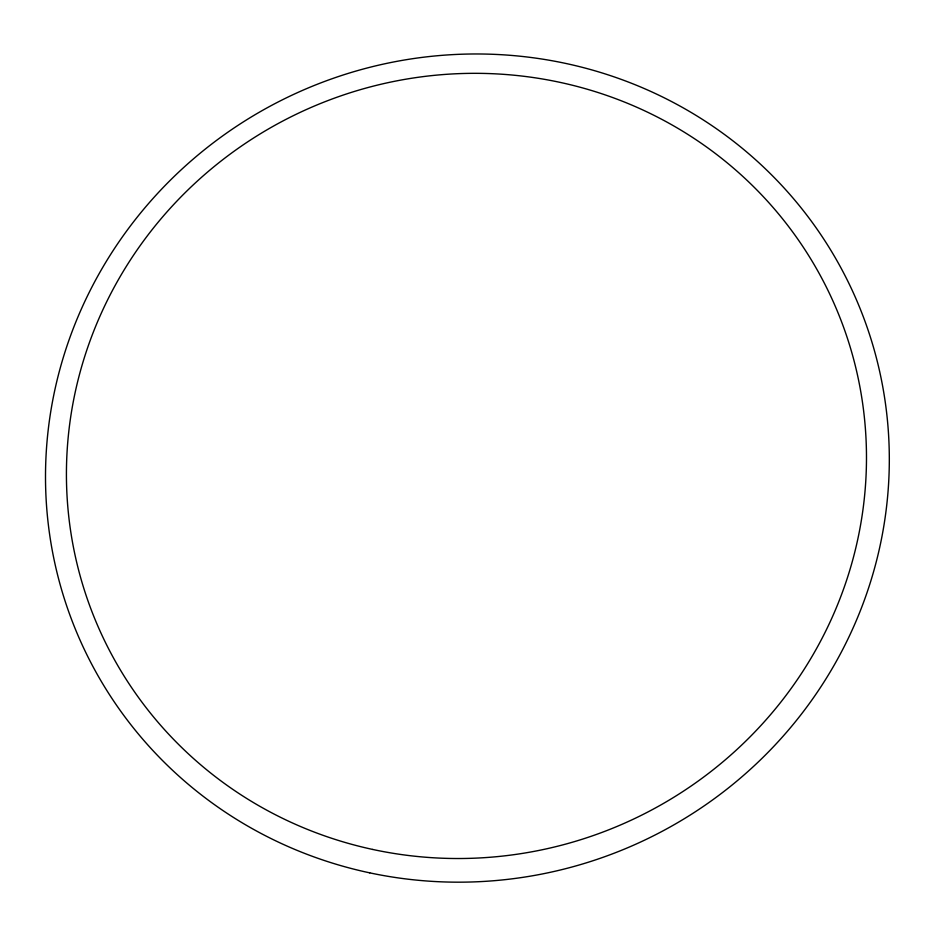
<?xml version="1.0" encoding="UTF-8"?>
<svg xmlns="http://www.w3.org/2000/svg" width="936" height="936" viewBox="0 0 936 936"><rect width="100%" height="100%" fill="white"/><g stroke="black" fill="none" stroke-linecap="round" stroke-linejoin="round"><path stroke-width="1.4" d="M369.732 872.855A423.868 412.109 -24.2 0 0 871.708 341.359A423.868 412.109 -24.2 0 0 160.793 190.008A423.868 412.109 -24.2 0 0 369.732 872.855M372.68 849.443A401.895 390.698 -24.2 0 0 850.122 346.858A401.895 390.698 -24.2 0 0 176.541 201.474A401.895 390.698 -24.2 0 0 372.68 849.443"/></g></svg>
